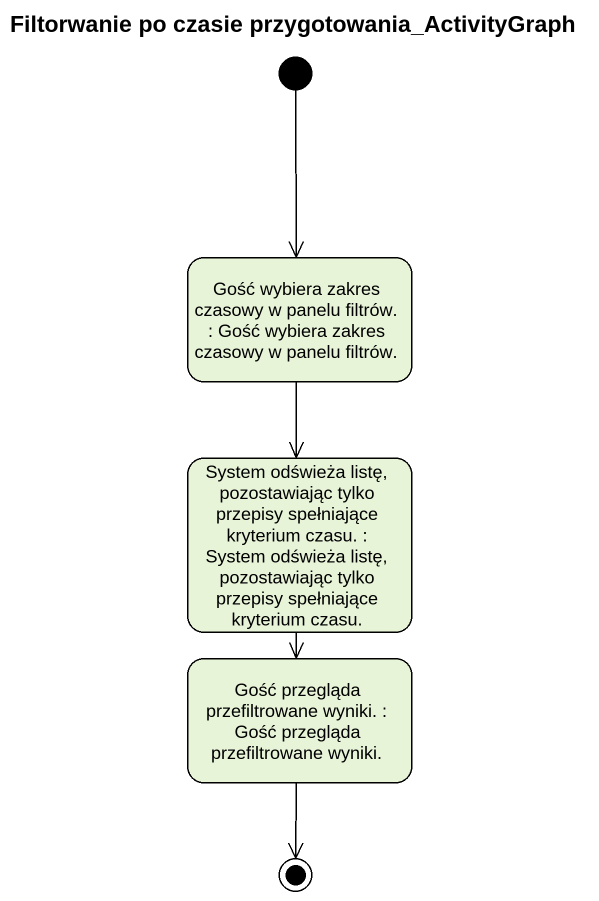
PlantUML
@startuml
title Filtorwanie po czasie przygotowania_ActivityGraph
hide empty description
state "Gość wybiera zakres czasowy w panelu filtrów. : Gość wybiera zakres czasowy w panelu filtrów." as Gość_wybiera_zakres_czasowy
state "System odświeża listę, pozostawiając tylko przepisy spełniające kryterium czasu. : System odświeża listę, pozostawiając tylko przepisy spełniające kryterium czasu." as System_odświeża_listę
state "Gość przegląda przefiltrowane wyniki. : Gość przegląda przefiltrowane wyniki." as Gość_przegląda
[*] --> Gość_wybiera_zakres_czasowy
Gość_wybiera_zakres_czasowy --> System_odświeża_listę
System_odświeża_listę --> Gość_przegląda
Gość_przegląda --> [*]
@enduml
